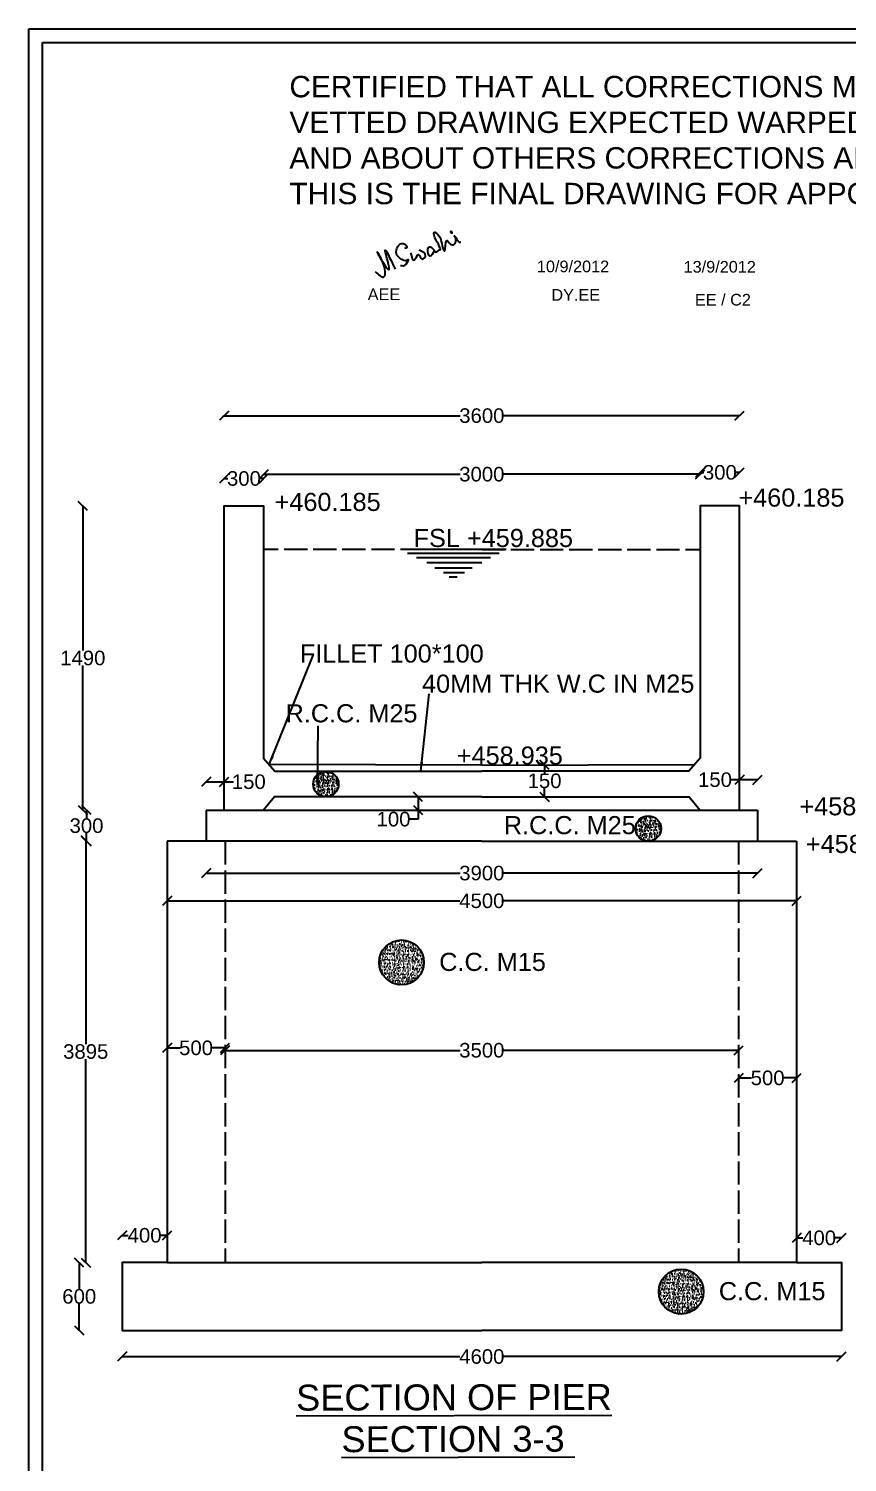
# Model space of a CAD drawing. Header units: millimetres. Extents: x 5124 to 6568637, y 2311 to 91879094.
# Drawn here: x 3536785 to 3545230, y 45946678 to 45961461 of the extents above; entities that cross this region are included whole.
import ezdxf

# ---------------------------------------------------------------- set-up
doc = ezdxf.new("R2010")
doc.units = ezdxf.units.MM
doc.header["$MEASUREMENT"] = 0
doc.linetypes.add('ACAD_ISO02W100', pattern=[15, 12, -3])
for name, color, linetype in [('DIMENSION', 7, 'Continuous'), ('DRAWING', 7, 'Continuous'), ('TEXT', 7, 'Continuous')]:
    doc.layers.add(name, color=color, linetype=linetype)
doc.styles.get("Standard").update_dxf_attribs({"font": 'arial.ttf', "height": 150})
doc.dimstyles.get("Standard").update_dxf_attribs({"dimtxt": 200, "dimasz": 110, "dimexe": 0.18, "dimexo": 0.0625, "dimgap": 0.09, "dimtad": 0, "dimtih": 1, "dimtoh": 1, "dimdec": 0, "dimzin": 0, "dimdsep": 46, "dimtxsty": 'Standard', "dimblk": 'OBLIQUE', "dimcen": 0.09, "dimse1": 1, "dimse2": 1, "dimadec": 0, "dimazin": 0, "dimtfac": 1, "dimtdec": 0, "dimtofl": 0, "dimtmove": 0, "dimatfit": 3, "dimfxl": 1, "dimtolj": 1, "dimtzin": 0, "dimarcsym": 0})

# ---------------------------------------------------------------- blocks, each defined once
blk = doc.blocks.new('_Oblique')
at = {"color": 0, "linetype": 'ByBlock', "lineweight": -2}
blk.add_line((-0.5, -0.5), (0.5, 0.5), dxfattribs=at)
blk = doc.blocks.new('*D109')
at = {"layer": 'Defpoints', "color": 0, "transparency": 16777216}
for p in [(3539209, 45956822), (3538802, 45956539), (3539209, 45956539)]:
    blk.add_point(p, dxfattribs=at)
at = {"layer": 'DIMENSION', "color": 0, "lineweight": -2, "transparency": 16777216}
for p, q in [((3538802, 45956822), (3538840, 45956822)), ((3539209, 45956822), (3539171, 45956822))]:
    blk.add_line(p, q, dxfattribs=at)
at = {"layer": 'DIMENSION', "color": 0, "lineweight": -2, "transparency": 16777216, "xscale": 95, "yscale": 95, "zscale": 95, "rotation": 180}
blk.add_blockref('_Oblique', (3538802, 45956822), dxfattribs=at)
at = {"layer": 'DIMENSION', "color": 0, "lineweight": -2, "transparency": 16777216, "xscale": 95, "yscale": 95, "zscale": 95}
blk.add_blockref('_Oblique', (3539209, 45956822), dxfattribs=at)
at = {"layer": 'DIMENSION', "color": 0, "transparency": 16777216, "insert": (3539006, 45956822), "char_height": 150, "attachment_point": 5}
blk.add_mtext('\\A1;300', dxfattribs=at)
blk = doc.blocks.new('*D110')
at = {"layer": 'Defpoints', "color": 0, "transparency": 16777216}
for p in [(3543711, 45956866), (3539209, 45956539), (3543711, 45956539)]:
    blk.add_point(p, dxfattribs=at)
at = {"layer": 'DIMENSION', "color": 0, "lineweight": -2, "transparency": 16777216}
for p, q in [((3539209, 45956866), (3541236, 45956866)), ((3543711, 45956866), (3541684, 45956866))]:
    blk.add_line(p, q, dxfattribs=at)
at = {"layer": 'DIMENSION', "color": 0, "lineweight": -2, "transparency": 16777216, "xscale": 95, "yscale": 95, "zscale": 95, "rotation": 180}
blk.add_blockref('_Oblique', (3539209, 45956866), dxfattribs=at)
at = {"layer": 'DIMENSION', "color": 0, "lineweight": -2, "transparency": 16777216, "xscale": 95, "yscale": 95, "zscale": 95}
blk.add_blockref('_Oblique', (3543711, 45956866), dxfattribs=at)
at = {"layer": 'DIMENSION', "color": 0, "transparency": 16777216, "insert": (3541460, 45956866), "char_height": 150, "attachment_point": 5}
blk.add_mtext('\\A1;3000', dxfattribs=at)
blk = doc.blocks.new('*D111')
at = {"layer": 'Defpoints', "color": 0, "transparency": 16777216}
for p in [(3544118, 45956885), (3543711, 45956539), (3544118, 45956539)]:
    blk.add_point(p, dxfattribs=at)
at = {"layer": 'DIMENSION', "color": 0, "lineweight": -2, "transparency": 16777216}
for p, q in [((3543711, 45956885), (3543749, 45956885)), ((3544118, 45956885), (3544080, 45956885))]:
    blk.add_line(p, q, dxfattribs=at)
at = {"layer": 'DIMENSION', "color": 0, "lineweight": -2, "transparency": 16777216, "xscale": 95, "yscale": 95, "zscale": 95, "rotation": 180}
blk.add_blockref('_Oblique', (3543711, 45956885), dxfattribs=at)
at = {"layer": 'DIMENSION', "color": 0, "lineweight": -2, "transparency": 16777216, "xscale": 95, "yscale": 95, "zscale": 95}
blk.add_blockref('_Oblique', (3544118, 45956885), dxfattribs=at)
at = {"layer": 'DIMENSION', "color": 0, "transparency": 16777216, "insert": (3543915, 45956885), "char_height": 150, "attachment_point": 5}
blk.add_mtext('\\A1;300', dxfattribs=at)
blk = doc.blocks.new('*D105')
at = {"layer": 'Defpoints', "color": 0, "transparency": 16777216}
for p in [(3544118, 45957470), (3538802, 45956539), (3544118, 45956539)]:
    blk.add_point(p, dxfattribs=at)
at = {"layer": 'DIMENSION', "color": 0, "lineweight": -2, "transparency": 16777216}
for p, q in [((3538802, 45957470), (3541236, 45957470)), ((3544118, 45957470), (3541684, 45957470))]:
    blk.add_line(p, q, dxfattribs=at)
at = {"layer": 'DIMENSION', "color": 0, "lineweight": -2, "transparency": 16777216, "xscale": 95, "yscale": 95, "zscale": 95, "rotation": 180}
blk.add_blockref('_Oblique', (3538802, 45957470), dxfattribs=at)
at = {"layer": 'DIMENSION', "color": 0, "lineweight": -2, "transparency": 16777216, "xscale": 95, "yscale": 95, "zscale": 95}
blk.add_blockref('_Oblique', (3544118, 45957470), dxfattribs=at)
at = {"layer": 'DIMENSION', "color": 0, "transparency": 16777216, "insert": (3541460, 45957470), "char_height": 150, "attachment_point": 5}
blk.add_mtext('\\A1;3600', dxfattribs=at)
blk = doc.blocks.new('*D112')
at = {"layer": 'Defpoints', "color": 0, "transparency": 16777216}
for p in [(3540802, 45953539), (3540802, 45953404), (3540802, 45953404)]:
    blk.add_point(p, dxfattribs=at)
at = {"layer": 'DIMENSION', "color": 0, "lineweight": -2, "transparency": 16777216}
for p, q in [((3540802, 45953539), (3540802, 45953404)), ((3540802, 45953309), (3540707, 45953309)), ((3540802, 45953404), (3540802, 45953309))]:
    blk.add_line(p, q, dxfattribs=at)
at = {"layer": 'DIMENSION', "color": 0, "lineweight": -2, "transparency": 16777216, "xscale": 95, "yscale": 95, "zscale": 95}
for p, rotation in [((3540802, 45953539), 90), ((3540802, 45953404), 270)]:
    blk.add_blockref('_Oblique', p, dxfattribs=dict(at, rotation=rotation))
at = {"layer": 'DIMENSION', "color": 0, "transparency": 16777216, "insert": (3540549, 45953309), "char_height": 150, "attachment_point": 5}
blk.add_mtext('\\A1;100', dxfattribs=at)
blk = doc.blocks.new('*D113')
at = {"layer": 'Defpoints', "color": 0, "transparency": 16777216}
for p in [(3538802, 45953695), (3538617, 45953404), (3538802, 45953404)]:
    blk.add_point(p, dxfattribs=at)
at = {"layer": 'DIMENSION', "color": 0, "lineweight": -2, "transparency": 16777216}
for p, q in [((3538617, 45953695), (3538802, 45953695)), ((3538802, 45953695), (3538897, 45953695))]:
    blk.add_line(p, q, dxfattribs=at)
at = {"layer": 'DIMENSION', "color": 0, "lineweight": -2, "transparency": 16777216, "xscale": 95, "yscale": 95, "zscale": 95, "rotation": 180}
blk.add_blockref('_Oblique', (3538617, 45953695), dxfattribs=at)
at = {"layer": 'DIMENSION', "color": 0, "lineweight": -2, "transparency": 16777216, "xscale": 95, "yscale": 95, "zscale": 95}
blk.add_blockref('_Oblique', (3538802, 45953695), dxfattribs=at)
at = {"layer": 'DIMENSION', "color": 0, "transparency": 16777216, "insert": (3539056, 45953695), "char_height": 150, "attachment_point": 5}
blk.add_mtext('\\A1;150', dxfattribs=at)
blk = doc.blocks.new('*D114')
at = {"layer": 'Defpoints', "color": 0, "transparency": 16777216}
for p in [(3542058, 45953869), (3542107, 45953869), (3542058, 45953539)]:
    blk.add_point(p, dxfattribs=at)
at = {"layer": 'DIMENSION', "color": 0, "lineweight": -2, "transparency": 16777216}
for p, q in [((3542107, 45953869), (3542107, 45953781)), ((3542107, 45953539), (3542107, 45953628))]:
    blk.add_line(p, q, dxfattribs=at)
at = {"layer": 'DIMENSION', "color": 0, "lineweight": -2, "transparency": 16777216, "xscale": 95, "yscale": 95, "zscale": 95}
for p, rotation in [((3542107, 45953869), 90), ((3542107, 45953539), 270)]:
    blk.add_blockref('_Oblique', p, dxfattribs=dict(at, rotation=rotation))
at = {"layer": 'DIMENSION', "color": 0, "transparency": 16777216, "insert": (3542107, 45953704), "char_height": 150, "attachment_point": 5}
blk.add_mtext('\\A1;150', dxfattribs=at)
blk = doc.blocks.new('*D115')
at = {"layer": 'Defpoints', "color": 0, "transparency": 16777216}
for p in [(3544118, 45953716), (3544118, 45953404), (3544303, 45953404)]:
    blk.add_point(p, dxfattribs=at)
at = {"layer": 'DIMENSION', "color": 0, "lineweight": -2, "transparency": 16777216}
for p, q in [((3544118, 45953716), (3544023, 45953716)), ((3544303, 45953716), (3544118, 45953716))]:
    blk.add_line(p, q, dxfattribs=at)
at = {"layer": 'DIMENSION', "color": 0, "lineweight": -2, "transparency": 16777216, "xscale": 95, "yscale": 95, "zscale": 95, "rotation": 180}
blk.add_blockref('_Oblique', (3544118, 45953716), dxfattribs=at)
at = {"layer": 'DIMENSION', "color": 0, "lineweight": -2, "transparency": 16777216, "xscale": 95, "yscale": 95, "zscale": 95}
blk.add_blockref('_Oblique', (3544303, 45953716), dxfattribs=at)
at = {"layer": 'DIMENSION', "color": 0, "transparency": 16777216, "insert": (3543865, 45953716), "char_height": 150, "attachment_point": 5}
blk.add_mtext('\\A1;150', dxfattribs=at)
blk = doc.blocks.new('*D116')
at = {"layer": 'Defpoints', "color": 0, "transparency": 16777216}
for p in [(3538213, 45950951), (3538213, 45950951), (3538811, 45950951)]:
    blk.add_point(p, dxfattribs=at)
at = {"layer": 'DIMENSION', "color": 0, "lineweight": -2, "transparency": 16777216}
for p, q in [((3538213, 45950951), (3538347, 45950951)), ((3538811, 45950951), (3538678, 45950951))]:
    blk.add_line(p, q, dxfattribs=at)
at = {"layer": 'DIMENSION', "color": 0, "lineweight": -2, "transparency": 16777216, "xscale": 95, "yscale": 95, "zscale": 95, "rotation": 180}
blk.add_blockref('_Oblique', (3538213, 45950951), dxfattribs=at)
at = {"layer": 'DIMENSION', "color": 0, "lineweight": -2, "transparency": 16777216, "xscale": 95, "yscale": 95, "zscale": 95}
blk.add_blockref('_Oblique', (3538811, 45950951), dxfattribs=at)
at = {"layer": 'DIMENSION', "color": 0, "transparency": 16777216, "insert": (3538512, 45950951), "char_height": 150, "attachment_point": 5}
blk.add_mtext('\\A1;500', dxfattribs=at)
blk = doc.blocks.new('*D117')
at = {"layer": 'Defpoints', "color": 0, "transparency": 16777216}
for p in [(3544109, 45950641), (3544707, 45950641), (3544707, 45950641)]:
    blk.add_point(p, dxfattribs=at)
at = {"layer": 'DIMENSION', "color": 0, "lineweight": -2, "transparency": 16777216}
for p, q in [((3544109, 45950641), (3544242, 45950641)), ((3544707, 45950641), (3544573, 45950641))]:
    blk.add_line(p, q, dxfattribs=at)
at = {"layer": 'DIMENSION', "color": 0, "lineweight": -2, "transparency": 16777216, "xscale": 95, "yscale": 95, "zscale": 95, "rotation": 180}
blk.add_blockref('_Oblique', (3544109, 45950641), dxfattribs=at)
at = {"layer": 'DIMENSION', "color": 0, "lineweight": -2, "transparency": 16777216, "xscale": 95, "yscale": 95, "zscale": 95}
blk.add_blockref('_Oblique', (3544707, 45950641), dxfattribs=at)
at = {"layer": 'DIMENSION', "color": 0, "transparency": 16777216, "insert": (3544408, 45950641), "char_height": 150, "attachment_point": 5}
blk.add_mtext('\\A1;500', dxfattribs=at)
blk = doc.blocks.new('*D118')
at = {"layer": 'Defpoints', "color": 0, "transparency": 16777216}
for p in [(3537749, 45949018), (3537749, 45948737), (3538213, 45948737)]:
    blk.add_point(p, dxfattribs=at)
at = {"layer": 'DIMENSION', "color": 0, "lineweight": -2, "transparency": 16777216}
for p, q in [((3537749, 45949018), (3537813, 45949018)), ((3538213, 45949018), (3538150, 45949018))]:
    blk.add_line(p, q, dxfattribs=at)
at = {"layer": 'DIMENSION', "color": 0, "lineweight": -2, "transparency": 16777216, "xscale": 95, "yscale": 95, "zscale": 95, "rotation": 180}
blk.add_blockref('_Oblique', (3537749, 45949018), dxfattribs=at)
at = {"layer": 'DIMENSION', "color": 0, "lineweight": -2, "transparency": 16777216, "xscale": 95, "yscale": 95, "zscale": 95}
blk.add_blockref('_Oblique', (3538213, 45949018), dxfattribs=at)
at = {"layer": 'DIMENSION', "color": 0, "transparency": 16777216, "insert": (3537981, 45949018), "char_height": 150, "attachment_point": 5}
blk.add_mtext('\\A1;400', dxfattribs=at)
blk = doc.blocks.new('*D119')
at = {"layer": 'Defpoints', "color": 0, "transparency": 16777216}
for p in [(3544707, 45948992), (3544707, 45948737), (3545171, 45948737)]:
    blk.add_point(p, dxfattribs=at)
at = {"layer": 'DIMENSION', "color": 0, "lineweight": -2, "transparency": 16777216}
for p, q in [((3544707, 45948992), (3544770, 45948992)), ((3545171, 45948992), (3545108, 45948992))]:
    blk.add_line(p, q, dxfattribs=at)
at = {"layer": 'DIMENSION', "color": 0, "lineweight": -2, "transparency": 16777216, "xscale": 95, "yscale": 95, "zscale": 95, "rotation": 180}
blk.add_blockref('_Oblique', (3544707, 45948992), dxfattribs=at)
at = {"layer": 'DIMENSION', "color": 0, "lineweight": -2, "transparency": 16777216, "xscale": 95, "yscale": 95, "zscale": 95}
blk.add_blockref('_Oblique', (3545171, 45948992), dxfattribs=at)
at = {"layer": 'DIMENSION', "color": 0, "transparency": 16777216, "insert": (3544939, 45948992), "char_height": 150, "attachment_point": 5}
blk.add_mtext('\\A1;400', dxfattribs=at)
blk = doc.blocks.new('*D120')
at = {"layer": 'Defpoints', "color": 0, "transparency": 16777216}
for p in [(3537749, 45948039), (3545171, 45948039), (3545171, 45947768)]:
    blk.add_point(p, dxfattribs=at)
at = {"layer": 'DIMENSION', "color": 0, "lineweight": -2, "transparency": 16777216}
for p, q in [((3537749, 45947768), (3541233, 45947768)), ((3545171, 45947768), (3541687, 45947768))]:
    blk.add_line(p, q, dxfattribs=at)
at = {"layer": 'DIMENSION', "color": 0, "lineweight": -2, "transparency": 16777216, "xscale": 95, "yscale": 95, "zscale": 95, "rotation": 180}
blk.add_blockref('_Oblique', (3537749, 45947768), dxfattribs=at)
at = {"layer": 'DIMENSION', "color": 0, "lineweight": -2, "transparency": 16777216, "xscale": 95, "yscale": 95, "zscale": 95}
blk.add_blockref('_Oblique', (3545171, 45947768), dxfattribs=at)
at = {"layer": 'DIMENSION', "color": 0, "transparency": 16777216, "insert": (3541460, 45947768), "char_height": 150, "attachment_point": 5}
blk.add_mtext('\\A1;4600', dxfattribs=at)
blk = doc.blocks.new('*D106')
at = {"layer": 'Defpoints', "color": 0, "transparency": 16777216}
for p in [(3537307, 45948737), (3537749, 45948737), (3537749, 45948039)]:
    blk.add_point(p, dxfattribs=at)
at = {"layer": 'DIMENSION', "color": 0, "lineweight": -2, "transparency": 16777216}
for p, q in [((3537307, 45948737), (3537307, 45948465)), ((3537307, 45948039), (3537307, 45948311))]:
    blk.add_line(p, q, dxfattribs=at)
at = {"layer": 'DIMENSION', "color": 0, "lineweight": -2, "transparency": 16777216, "xscale": 95, "yscale": 95, "zscale": 95}
for p, rotation in [((3537307, 45948737), 90), ((3537307, 45948039), 270)]:
    blk.add_blockref('_Oblique', p, dxfattribs=dict(at, rotation=rotation))
at = {"layer": 'DIMENSION', "color": 0, "transparency": 16777216, "insert": (3537307, 45948388), "char_height": 150, "attachment_point": 5}
blk.add_mtext('\\A1;600', dxfattribs=at)
blk = doc.blocks.new('*D121')
at = {"layer": 'Defpoints', "color": 0, "transparency": 16777216}
for p in [(3537374, 45953089), (3538213, 45953089), (3537749, 45948737)]:
    blk.add_point(p, dxfattribs=at)
at = {"layer": 'DIMENSION', "color": 0, "lineweight": -2, "transparency": 16777216}
for p, q in [((3537374, 45953089), (3537374, 45950990)), ((3537374, 45948737), (3537374, 45950836))]:
    blk.add_line(p, q, dxfattribs=at)
at = {"layer": 'DIMENSION', "color": 0, "lineweight": -2, "transparency": 16777216, "xscale": 95, "yscale": 95, "zscale": 95}
for p, rotation in [((3537374, 45953089), 90), ((3537374, 45948737), 270)]:
    blk.add_blockref('_Oblique', p, dxfattribs=dict(at, rotation=rotation))
at = {"layer": 'DIMENSION', "color": 0, "transparency": 16777216, "insert": (3537374, 45950913), "char_height": 150, "attachment_point": 5}
blk.add_mtext('\\A1;3895', dxfattribs=at)
blk = doc.blocks.new('*D107')
at = {"layer": 'Defpoints', "color": 0, "transparency": 16777216}
for p in [(3537382, 45953404), (3538802, 45953404), (3538213, 45953081)]:
    blk.add_point(p, dxfattribs=at)
at = {"layer": 'DIMENSION', "color": 0, "lineweight": -2, "transparency": 16777216}
for p, q in [((3537382, 45953404), (3537382, 45953319)), ((3537382, 45953081), (3537382, 45953166))]:
    blk.add_line(p, q, dxfattribs=at)
at = {"layer": 'DIMENSION', "color": 0, "lineweight": -2, "transparency": 16777216, "xscale": 95, "yscale": 95, "zscale": 95}
for p, rotation in [((3537382, 45953404), 90), ((3537382, 45953081), 270)]:
    blk.add_blockref('_Oblique', p, dxfattribs=dict(at, rotation=rotation))
at = {"layer": 'DIMENSION', "color": 0, "transparency": 16777216, "insert": (3537382, 45953242), "char_height": 150, "attachment_point": 5}
blk.add_mtext('\\A1;300', dxfattribs=at)
blk = doc.blocks.new('*D108')
at = {"layer": 'Defpoints', "color": 0, "transparency": 16777216}
for p in [(3537344, 45956539), (3538802, 45956539), (3537382, 45953404)]:
    blk.add_point(p, dxfattribs=at)
at = {"layer": 'DIMENSION', "color": 0, "lineweight": -2, "transparency": 16777216}
for p, q in [((3537344, 45956539), (3537344, 45955048)), ((3537344, 45953404), (3537344, 45954895))]:
    blk.add_line(p, q, dxfattribs=at)
at = {"layer": 'DIMENSION', "color": 0, "lineweight": -2, "transparency": 16777216, "xscale": 95, "yscale": 95, "zscale": 95}
for p, rotation in [((3537344, 45956539), 90), ((3537344, 45953404), 270)]:
    blk.add_blockref('_Oblique', p, dxfattribs=dict(at, rotation=rotation))
at = {"layer": 'DIMENSION', "color": 0, "transparency": 16777216, "insert": (3537344, 45954971), "char_height": 150, "attachment_point": 5}
blk.add_mtext('\\A1;1490', dxfattribs=at)
blk = doc.blocks.new('*D122')
at = {"layer": 'Defpoints', "color": 0, "transparency": 16777216}
for p in [(3538617, 45953081), (3544303, 45953081), (3544303, 45952753)]:
    blk.add_point(p, dxfattribs=at)
at = {"layer": 'DIMENSION', "color": 0, "lineweight": -2, "transparency": 16777216}
for p, q in [((3538617, 45952753), (3541236, 45952753)), ((3544303, 45952753), (3541684, 45952753))]:
    blk.add_line(p, q, dxfattribs=at)
at = {"layer": 'DIMENSION', "color": 0, "lineweight": -2, "transparency": 16777216, "xscale": 95, "yscale": 95, "zscale": 95, "rotation": 180}
blk.add_blockref('_Oblique', (3538617, 45952753), dxfattribs=at)
at = {"layer": 'DIMENSION', "color": 0, "lineweight": -2, "transparency": 16777216, "xscale": 95, "yscale": 95, "zscale": 95}
blk.add_blockref('_Oblique', (3544303, 45952753), dxfattribs=at)
at = {"layer": 'DIMENSION', "color": 0, "transparency": 16777216, "insert": (3541460, 45952753), "char_height": 150, "attachment_point": 5}
blk.add_mtext('\\A1;3900', dxfattribs=at)
blk = doc.blocks.new('*D123')
at = {"layer": 'Defpoints', "color": 0, "transparency": 16777216}
for p in [(3544707, 45952467), (3544707, 45952413), (3538213, 45952336)]:
    blk.add_point(p, dxfattribs=at)
at = {"layer": 'DIMENSION', "color": 0, "lineweight": -2, "transparency": 16777216}
for p, q in [((3538213, 45952467), (3541233, 45952467)), ((3544707, 45952467), (3541687, 45952467))]:
    blk.add_line(p, q, dxfattribs=at)
at = {"layer": 'DIMENSION', "color": 0, "lineweight": -2, "transparency": 16777216, "xscale": 95, "yscale": 95, "zscale": 95, "rotation": 180}
blk.add_blockref('_Oblique', (3538213, 45952467), dxfattribs=at)
at = {"layer": 'DIMENSION', "color": 0, "lineweight": -2, "transparency": 16777216, "xscale": 95, "yscale": 95, "zscale": 95}
blk.add_blockref('_Oblique', (3544707, 45952467), dxfattribs=at)
at = {"layer": 'DIMENSION', "color": 0, "transparency": 16777216, "insert": (3541460, 45952467), "char_height": 150, "attachment_point": 5}
blk.add_mtext('\\A1;4500', dxfattribs=at)
blk = doc.blocks.new('*D124')
at = {"layer": 'Defpoints', "color": 0, "transparency": 16777216}
for p in [(3538811, 45951504), (3544109, 45951103), (3544109, 45950926)]:
    blk.add_point(p, dxfattribs=at)
at = {"layer": 'DIMENSION', "color": 0, "lineweight": -2, "transparency": 16777216}
for p, q in [((3538811, 45950926), (3541236, 45950926)), ((3544109, 45950926), (3541684, 45950926))]:
    blk.add_line(p, q, dxfattribs=at)
at = {"layer": 'DIMENSION', "color": 0, "lineweight": -2, "transparency": 16777216, "xscale": 95, "yscale": 95, "zscale": 95, "rotation": 180}
blk.add_blockref('_Oblique', (3538811, 45950926), dxfattribs=at)
at = {"layer": 'DIMENSION', "color": 0, "lineweight": -2, "transparency": 16777216, "xscale": 95, "yscale": 95, "zscale": 95}
blk.add_blockref('_Oblique', (3544109, 45950926), dxfattribs=at)
at = {"layer": 'DIMENSION', "color": 0, "transparency": 16777216, "insert": (3541460, 45950926), "char_height": 150, "attachment_point": 5}
blk.add_mtext('\\A1;3500', dxfattribs=at)

msp = doc.modelspace()

# ---------------------------------------------------------------- hatches: boundary and pattern name
at = {"layer": 'DRAWING'}
h = msp.add_hatch(dxfattribs=at)
h.set_pattern_fill('AR-CONC,_O', color=256, scale=9.3287)
h.set_pattern_definition([(50, (335662.253, 3078301.32), (66.911050165, -5.85395837), [6.99652495, -76.96177444]), (355, (335662.25, 3078301.32), (-12.94369556, 70.16974706), [5.59721996, -61.56941955]), (100.4514, (335667.83, 3078300.83), (53.9674043, 64.31574609), [5.94613106, -65.40744372]), (46.1842, (335662.25, 3078319.98), (99.55971498, -15.44077218), [10.49478742, -115.44266166]), (96.6356, (335670.55, 3078318.69), (87.19187918, 90.87253316), [8.91919687, -98.11114991]), (351.1842, (335662.25, 3078319.98), (87.19180824, 90.87260126), [8.39582994, -92.35412932]), (21, (335671.58, 3078315.313), (55.683667764, -37.55910818), [6.99652495, -76.96177444]), (326, (335671.58, 3078315.31), (22.6981572, 67.64707176), [5.59721996, -61.56941955]), (71.4514, (335676.22, 3078312.183), (78.38184778, 30.08790223), [5.94613106, -65.40744372]), (37.5, (335662.253, 3078301.32), (1.134356415, 31.054668715), [0, -60.823123555, 0, -62.502289543, 0, -61.802637048]), (7.5, (335662.253, 3078301.32), (24.54096776, 36.793485097), [0, -35.63563374, 0, -59.423818566, 0, -23.554967328]), (327.5, (335641.45, 3078301.32), (49.798693239, -2.104076304), [0, -23.32174983, 0, -72.763859468, 0, -96.552044294]), (317.5, (335632.12, 3078301.32), (54.40368778, 9.33849342), [0, -30.31827478, 0, -48.322665647, 0, -68.5659445])])
h.paths.add_polyline_path([(3539719.4, 45953671.1, 1), (3539982.7, 45953671.1, 1)])
h = msp.add_hatch(dxfattribs=at)
h.set_pattern_fill('AR-CONC,_O', color=256, scale=9.3287)
h.set_pattern_definition([(50, (338987.635, 3077843.17), (66.911050165, -5.85395837), [6.99652495, -76.96177444]), (355, (338987.635, 3077843.17), (-12.94369556, 70.16974706), [5.59721996, -61.56941955]), (100.4514, (338993.21, 3077842.683), (53.9674043, 64.31574609), [5.94613106, -65.40744372]), (46.1842, (338987.635, 3077861.83), (99.55971498, -15.44077218), [10.49478742, -115.44266166]), (96.6356, (338995.93, 3077860.54), (87.19187918, 90.87253316), [8.91919687, -98.11114991]), (351.1842, (338987.64, 3077861.83), (87.19180824, 90.87260126), [8.39582994, -92.35412932]), (21, (338996.964, 3077857.164), (55.683667764, -37.55910818), [6.99652495, -76.96177444]), (326, (338996.964, 3077857.164), (22.6981572, 67.64707176), [5.59721996, -61.56941955]), (71.4514, (339001.604, 3077854.034), (78.38184778, 30.08790223), [5.94613106, -65.40744372]), (37.5, (338987.635, 3077843.171), (1.134356415, 31.054668715), [0, -60.823123555, 0, -62.502289543, 0, -61.802637048]), (7.5, (338987.635, 3077843.17), (24.54096776, 36.793485097), [0, -35.63563374, 0, -59.423818566, 0, -23.554967328]), (327.5, (338966.832, 3077843.171), (49.798693239, -2.104076304), [0, -23.32174983, 0, -72.763859468, 0, -96.552044294]), (317.5, (338957.504, 3077843.17), (54.40368778, 9.33849342), [0, -30.31827478, 0, -48.322665647, 0, -68.5659445])])
h.paths.add_polyline_path([(3543044.8, 45953212.9, 1), (3543308.1, 45953212.9, 1)])
h = msp.add_hatch(dxfattribs=at)
h.set_pattern_fill('AR-CONC,_O', color=256, scale=9.3287)
h.set_pattern_definition([(50, (336442.89, 3076463.336), (66.911050165, -5.85395837), [6.99652495, -76.96177444]), (355, (336442.89, 3076463.336), (-12.94369556, 70.16974706), [5.59721996, -61.56941955]), (100.4514, (336448.47, 3076462.85), (53.9674043, 64.31574609), [5.94613106, -65.40744372]), (46.1842, (336442.89, 3076481.99), (99.55971498, -15.44077218), [10.49478742, -115.44266166]), (96.6356, (336451.19, 3076480.71), (87.19187918, 90.87253316), [8.91919687, -98.11114991]), (351.1842, (336442.89, 3076481.99), (87.19180824, 90.87260126), [8.39582994, -92.35412932]), (21, (336452.22, 3076477.33), (55.683667764, -37.55910818), [6.99652495, -76.96177444]), (326, (336452.22, 3076477.33), (22.6981572, 67.64707176), [5.59721996, -61.56941955]), (71.4514, (336456.86, 3076474.2), (78.38184778, 30.08790223), [5.94613106, -65.40744372]), (37.5, (336442.892, 3076463.336), (1.134356415, 31.054668715), [0, -60.823123555, 0, -62.502289543, 0, -61.802637048]), (7.5, (336442.89, 3076463.336), (24.54096776, 36.793485097), [0, -35.63563374, 0, -59.423818566, 0, -23.554967328]), (327.5, (336422.089, 3076463.336), (49.798693239, -2.104076304), [0, -23.32174983, 0, -72.763859468, 0, -96.552044294]), (317.5, (336412.76, 3076463.336), (54.40368778, 9.33849342), [0, -30.31827478, 0, -48.322665647, 0, -68.5659445])])
h.paths.add_polyline_path([(3540400.3, 45951833.1, 1), (3540863.1, 45951833.1, 1)])
h = msp.add_hatch(dxfattribs=at)
h.set_pattern_fill('AR-CONC,_O', color=256, scale=9.3287)
h.set_pattern_definition([(50, (339327.205, 3073068.463), (66.911050165, -5.85395837), [6.99652495, -76.96177444]), (355, (339327.205, 3073068.46), (-12.94369556, 70.16974706), [5.59721996, -61.56941955]), (100.4514, (339332.78, 3073067.975), (53.9674043, 64.31574609), [5.94613106, -65.40744372]), (46.1842, (339327.205, 3073087.12), (99.55971498, -15.44077218), [10.49478742, -115.44266166]), (96.6356, (339335.5, 3073085.83), (87.19187918, 90.87253316), [8.91919687, -98.11114991]), (351.1842, (339327.2, 3073087.12), (87.19180824, 90.87260126), [8.39582994, -92.35412932]), (21, (339336.533, 3073082.456), (55.683667764, -37.55910818), [6.99652495, -76.96177444]), (326, (339336.53, 3073082.456), (22.6981572, 67.64707176), [5.59721996, -61.56941955]), (71.4514, (339341.174, 3073079.326), (78.38184778, 30.08790223), [5.94613106, -65.40744372]), (37.5, (339327.205, 3073068.463), (1.134356415, 31.054668715), [0, -60.823123555, 0, -62.502289543, 0, -61.802637048]), (7.5, (339327.205, 3073068.463), (24.54096776, 36.793485097), [0, -35.63563374, 0, -59.423818566, 0, -23.554967328]), (327.5, (339306.402, 3073068.463), (49.798693239, -2.104076304), [0, -23.32174983, 0, -72.763859468, 0, -96.552044294]), (317.5, (339297.073, 3073068.463), (54.40368778, 9.33849342), [0, -30.31827478, 0, -48.322665647, 0, -68.5659445])])
h.paths.add_polyline_path([(3543284.7, 45948438.2, 1), (3543747.4, 45948438.2, 1)])

# ---------------------------------------------------------------- linework, layer by layer
at = {"layer": 'DIMENSION'}
for points in [[(3536785.4, 45961460.9), (3578142.4, 45961460.9), (3578142.4, 45932530.8), (3536785.4, 45932530.8)], [(3536928.3, 45961317.9), (3577999.4, 45961317.9), (3577999.4, 45932673.8), (3536928.3, 45932673.8)]]:
    msp.add_lwpolyline(points, close=True, dxfattribs=at)
for points in [[(3538617.2, 45953403.6), (3538617.2, 45953081.3)], [(3544303.1, 45953403.6), (3544303.1, 45953081.3)]]:
    msp.add_lwpolyline(points, dxfattribs=at)
at = {"layer": 'DRAWING'}
for points in [[(3538802.1, 45953403.6), (3538802.1, 45956539.1), (3539209.4, 45956539.1), (3539209.4, 45953939.6), (3539325.1, 45953804.5), (3541460.2, 45953804.5)], [(3544118.2, 45953403.6), (3544118.2, 45956539.1), (3543710.9, 45956539.1), (3543710.9, 45953939.6), (3543595.2, 45953804.5), (3541460.2, 45953804.5)], [(3541710.7, 45956089.1), (3540640.5, 45956089.1)], [(3541639.9, 45956050), (3540694.7, 45956050)], [(3541549.1, 45956004.6), (3540785.6, 45956004.6)], [(3541458.2, 45955951.9), (3540894, 45955951.9)], [(3541361.5, 45955897.7), (3540976.1, 45955897.7)], [(3541280.9, 45955850.9), (3541065.5, 45955850.9)], [(3541204.7, 45955804), (3541124.1, 45955804)], [(3541460.2, 45953868.2), (3539267.2, 45953872)], [(3541460.2, 45953868.2), (3543653.1, 45953872)], [(3541460.2, 45953539.4), (3539322.6, 45953539.4), (3539207, 45953403.6)], [(3541460.2, 45953539.4), (3543597.7, 45953539.4), (3543713.3, 45953403.6)], [(3538617.2, 45953403.6), (3544303.1, 45953403.6)], [(3541460.2, 45953081.3), (3538213.5, 45953081.3)], [(3538213.5, 45953081.3), (3538213.5, 45948737.1), (3541460.2, 45948737.1)], [(3541460.2, 45953081.3), (3544706.8, 45953081.3)], [(3544706.8, 45953081.3), (3544706.8, 45948737.1), (3541460.2, 45948737.1)], [(3538213.5, 45948737.1), (3537749, 45948737.1), (3537749, 45948038.8), (3541460.2, 45948038.8)], [(3544706.8, 45948737.1), (3545171.3, 45948737.1), (3545171.3, 45948038.8), (3541460.2, 45948038.8)]]:
    msp.add_lwpolyline(points, dxfattribs=at)
at = {"layer": 'DRAWING', "linetype": 'ACAD_ISO02W100', "ltscale": 20}
for points in [[(3541460.2, 45956089.1), (3539209.4, 45956089.1)], [(3541460.2, 45956089.1), (3543710.9, 45956089.1)], [(3538811.4, 45953081.3), (3538811.4, 45948737.1)], [(3544108.9, 45953081.3), (3544108.9, 45948737.1)]]:
    msp.add_lwpolyline(points, dxfattribs=at)
at = {"layer": 'DRAWING'}
for centre, radius in [((3539851.1, 45953671.1), 131.6), ((3543176.5, 45953212.9), 131.6), ((3540631.7, 45951833.1), 231.4), ((3543516, 45948438.2), 231.4)]:
    msp.add_circle(centre, radius, dxfattribs=at)
for points in [[(3540971.5, 45959170.1), (3540925, 45959115.6), (3540903.5, 45959187.6), (3540918.5, 45959212.6), (3540951.5, 45959194.1), (3540975.5, 45959163.6), (3540978, 45959160.1), (3540996.5, 45959161.1), (3541014.5, 45959175.1), (3541032, 45959185.1), (3541028, 45959202.6), (3541012, 45959238.1), (3540967.5, 45959331.1), (3540967.5, 45959360.1), (3541020.5, 45959322.1), (3541046, 45959244.1), (3541075, 45959167.6), (3541100, 45959275.6), (3541153, 45959230.6), (3541187, 45959255.6), (3541184.5, 45959309.6), (3541179.5, 45959317.1), (3541178.5, 45959321.1), (3541236, 45959260.6), (3541237.5, 45959263.1), (3541240, 45959264.6)], [(3541153, 45959352.6), (3541150, 45959366.6), (3541137.5, 45959365.6), (3541140.5, 45959358.1), (3541151.5, 45959354.1), (3541156, 45959354.1)], [(3540360.5, 45958955.6), (3540447, 45958899.6), (3540448.5, 45959023.6), (3540380.5, 45959156.6), (3540501, 45958973.6), (3540463, 45959171.1), (3540566, 45958980.6)], [(3540621.5, 45959020.1), (3540679, 45959032.6), (3540699, 45959079.6), (3540695.5, 45959076.1), (3540614.5, 45959095.6), (3540578.5, 45959138.6), (3540650.5, 45959245.1), (3540686.5, 45959203.6), (3540663, 45959194.6)], [(3540725.5, 45959148.6), (3540763.5, 45959075.1), (3540806.5, 45959130.6), (3540845.5, 45959085.6), (3540878, 45959115.6), (3540814, 45959177.1)]]:
    msp.add_spline(points, degree=3, dxfattribs=at)

# ---------------------------------------------------------------- texts
at = {"layer": 'TEXT'}
for s, height, p in [(' +460.185', 186.57, (3539249.6, 45956487.9)), (' +460.185', 186.57, (3544033.8, 45956532.6)), ('FSL +459.885', 186.574, (3540756.1, 45956116.1)), ('FILLET 100*100', 186.574, (3539581.9, 45954924.4)), ('40MM THK W.C IN M25', 186.574, (3540843.3, 45954614.3)), ('R.C.C. M25  ', 186.574, (3539435.3, 45954308.3)), ('+458.935', 186.57, (3541201.6, 45953872.5)), (' +458.695', 186.57, (3544663.4, 45953349.5)), ('R.C.C. M25  ', 186.574, (3541686.7, 45953155)), (' +458.395', 186.57, (3544730.2, 45952961)), (' C.C. M15  ', 186.574, (3540947.8, 45951744.7)), (' C.C. M15  ', 186.574, (3543832.1, 45948349.8))]:
    msp.add_text(s, height=height, dxfattribs=at).set_placement(p)
for s, p in [('%%USECTION OF PIER', (3539544.3, 45947210.8)), ('%%USECTION 3-3 ', (3540012.1, 45946782.3))]:
    msp.add_text(s, height=267.298, rotation=0.1412, dxfattribs=at).set_placement(p)
at = {"layer": 'TEXT', "attachment_point": 1}
for s, insert, char_height, width in [('CERTIFIED THAT ALL CORRECTIONS MADE IN THE \\PVETTED DRAWING EXPECTED WARPED WING WALLS,\\PAND ABOUT OTHERS CORRECTIONS AND \\PTHIS IS THE FINAL DRAWING FOR APPORVAL. ', (3539474.9, 45960973.9), 220.453, 8128.317), ('10/9/2012', (3542028, 45959069.2), 120, 581.969), ('13/9/2012', (3543541.1, 45959065.5), 120, 581.969), ('AEE', (3540282.9, 45958781.7), 120, 581.969), ('DY.EE', (3542177.3, 45958775.7), 120, 581.969), (' EE / C2', (3543611.5, 45958726.2), 120, 805.889)]:
    msp.add_mtext(s, dxfattribs=dict(at, insert=insert, char_height=char_height, width=width))

# ---------------------------------------------------------------- dimensions: what is measured, and where the dimension line sits
at = {"layer": 'DIMENSION'}
for base, p1, p2, text, picture, middle in [((3544118.2, 45957469.8), (3538802.1, 45956539.1), (3544118.2, 45956539.1), '3600', '*D105', (3541460.2, 45957469.8)), ((3543710.9, 45956866.2), (3539209.4, 45956539.1), (3543710.9, 45956539.1), '3000', '*D110', (3541460.2, 45956866.2)), ((3544118.2, 45956885), (3543710.9, 45956539.1), (3544118.2, 45956539.1), '300', '*D111', (3543914.6, 45956885)), ((3539209.4, 45956821.8), (3538802.1, 45956539.1), (3539209.4, 45956539.1), '300', '*D109', (3539005.7, 45956821.8)), ((3538802.1, 45953694.8), (3538617.2, 45953403.6), (3538802.1, 45953403.6), '150', '*D113', (3539055.6, 45953694.8)), ((3544118.2, 45953716), (3544303.1, 45953403.6), (3544118.2, 45953403.6), '150', '*D115', (3543864.7, 45953716)), ((3544303.1, 45952752.9), (3538617.2, 45953081.3), (3544303.1, 45953081.3), '3900', '*D122', (3541460.2, 45952752.9)), ((3544706.8, 45952467.2), (3538213.5, 45952335.9), (3544706.8, 45952413.1), '4500', '*D123', (3541460.2, 45952467.2)), ((3544108.9, 45950926.4), (3538811.4, 45951503.9), (3544108.9, 45951102.6), '3500', '*D124', (3541460.2, 45950926.4)), ((3538213.5, 45950950.6), (3538811.4, 45950950.6), (3538213.5, 45950950.6), '500', '*D116', (3538512.5, 45950950.6)), ((3544706.8, 45950641), (3544108.9, 45950641), (3544706.8, 45950641), '500', '*D117', (3544407.9, 45950641)), ((3537749, 45949018.1), (3538213.5, 45948737.1), (3537749, 45948737.1), '400', '*D118', (3537981.3, 45949018.1)), ((3544706.8, 45948992.5), (3545171.3, 45948737.1), (3544706.8, 45948737.1), '400', '*D119', (3544939.1, 45948992.5)), ((3545171.3, 45947767.7), (3537749, 45948038.8), (3545171.3, 45948038.8), '4600', '*D120', (3541460.2, 45947767.7))]:
    dim = msp.add_linear_dim(base=base, p1=p1, p2=p2, text=text, dimstyle='Standard', override={"dimasz": 95, "dimfxl": 2000, "dimarcsym": 1}, dxfattribs=at)
    dim.commit()
    dim.dimension.update_dxf_attribs({"geometry": picture, "text_midpoint": middle})
for base, p1, p2, text, picture, middle in [((3537344, 45956539.1), (3537382.3, 45953403.6), (3538802.1, 45956539.1), '1490', '*D108', (3537344, 45954971.3)), ((3542107, 45953869.3), (3542058.2, 45953539.4), (3542057.6, 45953869.3), '150', '*D114', (3542107, 45953704.3)), ((3540802.1, 45953403.6), (3540802.1, 45953539.4), (3540802.1, 45953403.6), '100', '*D112', (3540548.6, 45953308.6)), ((3537382.3, 45953403.6), (3538213.5, 45953081.3), (3538802.1, 45953403.6), '300', '*D107', (3537382.3, 45953242.5)), ((3537374.3, 45953089.2), (3537749, 45948737.1), (3538213.5, 45953089.2), '3895', '*D121', (3537374.3, 45950913.1)), ((3537306.6, 45948737.1), (3537749, 45948038.8), (3537749, 45948737.1), '600', '*D106', (3537306.6, 45948388))]:
    dim = msp.add_linear_dim(base=base, p1=p1, p2=p2, angle=90, text=text, dimstyle='Standard', override={"dimasz": 95, "dimfxl": 2000, "dimarcsym": 1}, dxfattribs=at)
    dim.commit()
    dim.dimension.update_dxf_attribs({"geometry": picture, "text_midpoint": middle})

# ---------------------------------------------------------------- leaders
for points, override in [([(3539267.2, 45953872), (3539721.8, 45955008)], {"dimasz": 95, "dimgap": 0.09, "dimtad": 0, "dimfxl": 2000, "dimarcsym": 1}), ([(3540829.5, 45953804.5), (3540917.2, 45954602.2)], {"dimasz": 95, "dimgap": 0.09, "dimtad": 0, "dimfxl": 2000, "dimarcsym": 1}), ([(3539765.8, 45953660.1), (3539772.2, 45954272.6)], {"dimasz": 95, "dimgap": 0.09, "dimtad": 0, "dimarcsym": 1})]:
    msp.add_leader(points, dimstyle='Standard', override=override, dxfattribs=at)

doc.saveas('drawing.dxf')
